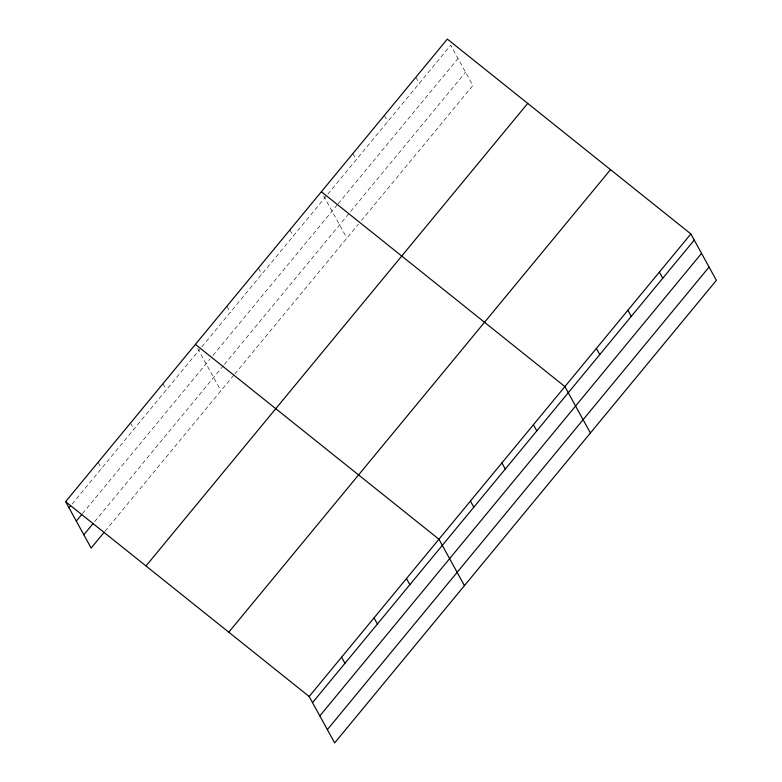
<?xml version="1.0" encoding="UTF-8"?>
<svg xmlns="http://www.w3.org/2000/svg" width="782" height="782" viewBox="0 0 782 782"><rect width="100%" height="100%" fill="white"/><g stroke="black" fill="none" stroke-linecap="round" stroke-linejoin="round"><path stroke-width="0.59" stroke-dasharray="3.91 2.93" d="M72.091 504.058L201.091 347.736M201.854 346.807L327.052 195.089M327.824 194.161L450.715 45.239L472.846 85.502L361.48 220.465M82.481 513.598L209.928 359.163M212.997 355.439L337.433 204.659M338.195 203.721L458.017 58.523M94.642 521.662L223.593 365.399M224.366 364.471L465.544 72.218M105.042 531.213L233.974 374.969M234.747 374.031L358.4 224.18M415.848 77.262L419.22 83.4M384.353 115.423L387.735 121.562M352.868 153.585L356.24 159.724M323.621 195.842L346.885 238.148M289.887 229.908L293.26 236.047M258.392 268.07L261.765 274.208M226.897 306.231L230.279 312.37M197.66 348.479L220.915 390.785M162.959 383.708L166.341 389.847M130.516 423.023L133.888 429.162M98.073 462.338L101.445 468.477"/><path stroke-width="1.17" d="M65.62 501.663L447.343 39.1L690.868 233.945L716.38 280.337L334.657 742.9L309.154 696.498L65.62 501.663L91.132 548.055L104.27 532.141M69.002 507.801L70.546 505.925M76.304 521.086L81.709 514.536M83.83 534.771L93.097 523.539M145.99 565.953L527.703 103.4M228.784 632.198L610.507 169.645M309.154 696.498L690.868 233.945M312.526 702.637L694.24 240.084M319.828 715.921L701.552 253.368M327.355 729.616L709.069 267.053M321.373 191.746L564.897 386.582L590.41 432.984M195.412 344.393L438.937 539.228L464.44 585.63M659.373 272.107L662.755 278.245M627.887 310.258L631.26 316.407M596.392 348.42L599.765 354.569M533.412 424.743L536.784 430.882M501.917 462.905L505.289 469.044M470.422 501.067L473.804 507.205M406.484 578.543L409.866 584.692M374.04 617.868L377.413 624.007M341.597 657.183L344.97 663.322"/></g></svg>
